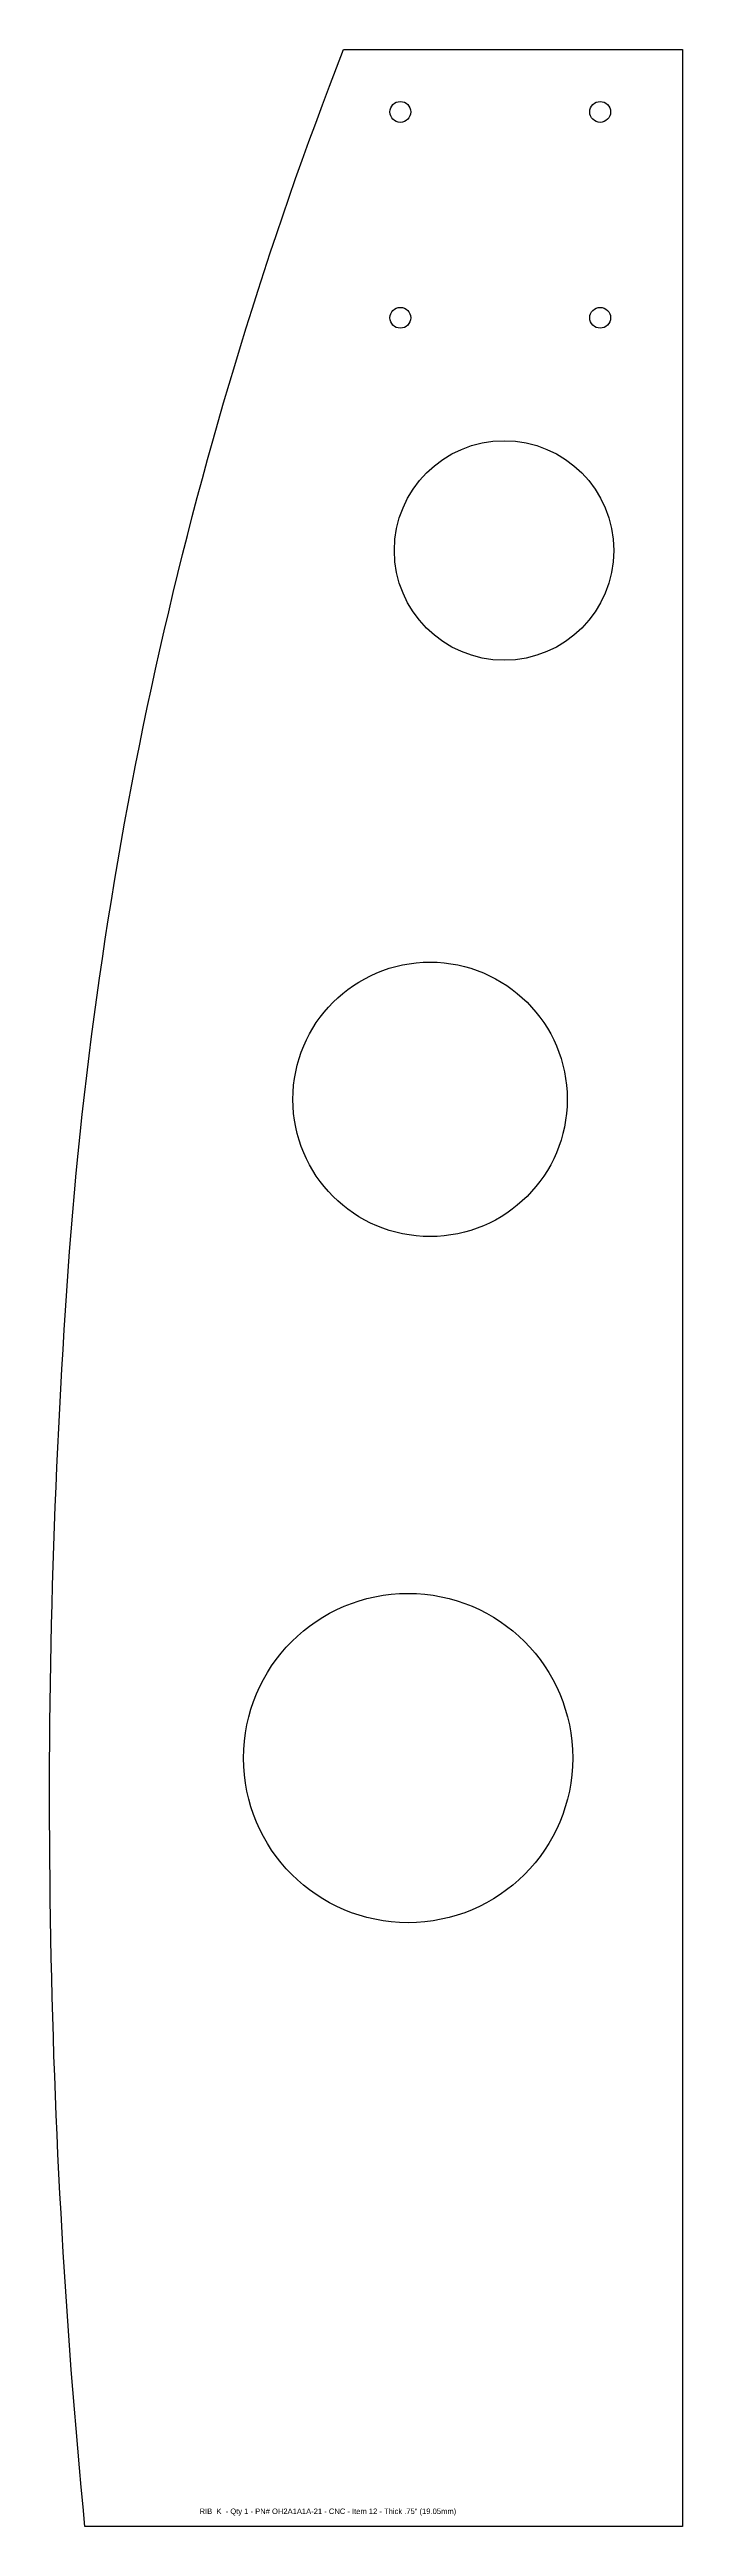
# Model space of a CAD drawing. Extents: x 20.8 to 26.5, y 13.8 to 36.4.
import ezdxf

# ---------------------------------------------------------------- set-up
doc = ezdxf.new("R2010")
doc.units = 0
doc.header["$MEASUREMENT"] = 0
doc.layers.get('0').update_dxf_attribs({"linetype": 'CONTINUOUS'})
doc.layers.add('Info', color=4, linetype='CONTINUOUS')
doc.styles.add('Annotative', font='txt')

msp = doc.modelspace()

# ---------------------------------------------------------------- linework, layer by layer
at = {"color": 0}
msp.add_lwpolyline([(26.518, 13.846), (21.073, 13.846, -0.041901), (20.92, 25.281, -0.075331), (23.43, 36.409), (26.518, 36.409)], format="xyb", close=True, dxfattribs=at)
at = {"color": 0, "linetype": 'Continuous'}
for centre, radius in [((23.947, 35.841), 0.095), ((25.768, 35.841), 0.095), ((23.947, 33.966), 0.095), ((25.768, 33.966), 0.095), ((24.893, 31.846), 1), ((24.218, 26.846), 1.25), ((24.018, 20.846), 1.5)]:
    msp.add_circle(centre, radius, dxfattribs=at)

# ---------------------------------------------------------------- texts
at = {"layer": 'Info', "style": 'Annotative'}
msp.add_text('RIB  K  - Qty 1 - PN# OH2A1A1A-21 - CNC - Item 12 - Thick .75" (19.05mm)', height=0.05, dxfattribs=at).set_placement((22.118, 13.959))

doc.saveas('drawing.dxf')
